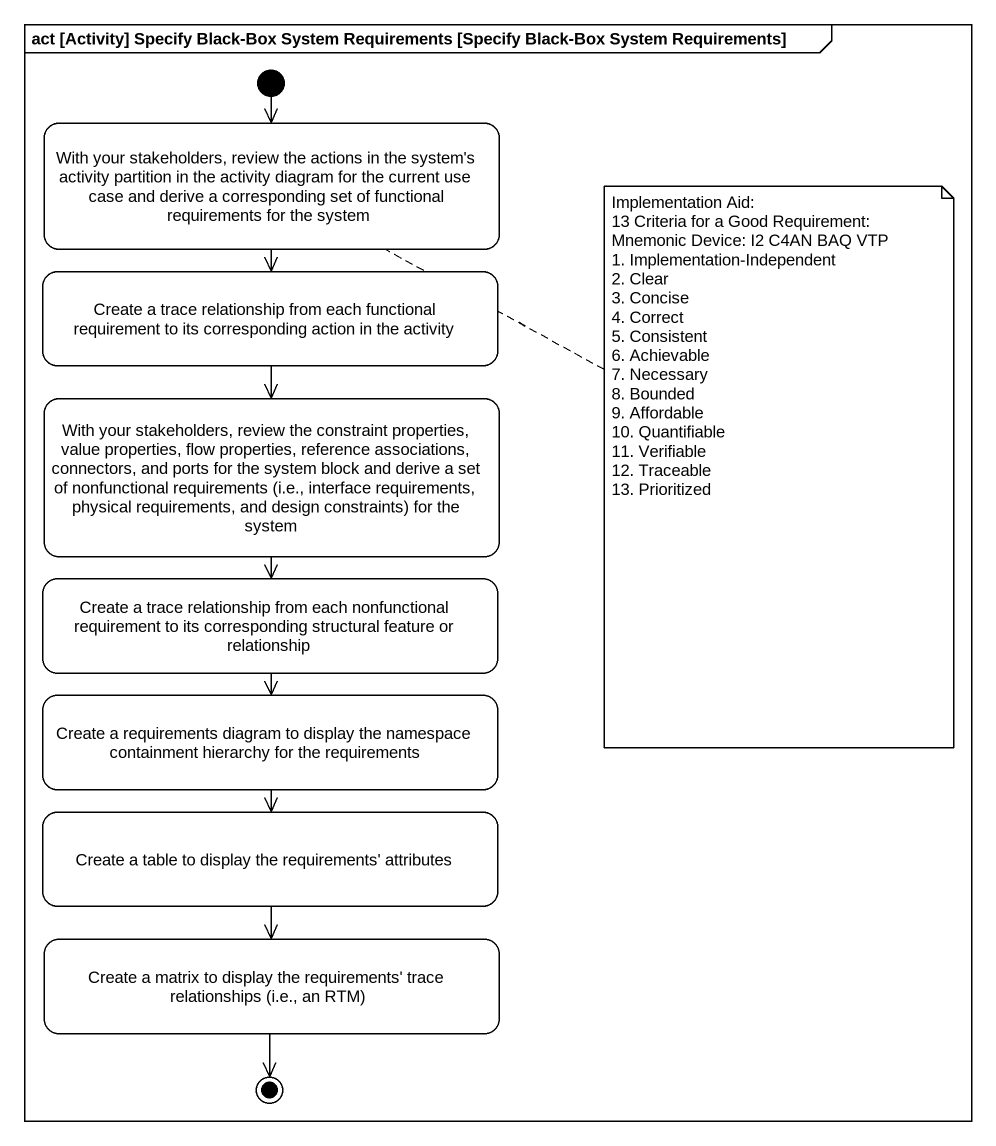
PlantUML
@startuml
mainframe act [Activity] Specify Black-Box System Requirements [Specify Black-Box System Requirements]
hide empty description
state "With your stakeholders, review the actions in the system's activity partition in the activity diagram for the current use case and derive a corresponding set of functional requirements for the system" as With_your_stakeholders
state "Create a trace relationship from each functional requirement to its corresponding action in the activity" as Create_a_trace_relationship
state "With your stakeholders, review the constraint properties, value properties, flow properties, reference associations, connectors, and ports for the system block and derive a set of nonfunctional requirements (i.e., interface requirements, physical requirements, and design constraints) for the system" as With_your_stakeholders_2
state "Create a trace relationship from each nonfunctional requirement to its corresponding structural feature or relationship" as Create_a_trace_relationship_2
state "Create a requirements diagram to display the namespace containment hierarchy for the requirements" as Create_a_requirements
state "Create a table to display the requirements' attributes" as Create_a_table_to_display
state "Create a matrix to display the requirements' trace relationships (i.e., an RTM)" as Create_a_matrix_to_display
[*] --> With_your_stakeholders
With_your_stakeholders --> Create_a_trace_relationship
Create_a_trace_relationship --> With_your_stakeholders_2
With_your_stakeholders_2 --> Create_a_trace_relationship_2
Create_a_trace_relationship_2 --> Create_a_requirements
Create_a_requirements --> Create_a_table_to_display
Create_a_table_to_display --> Create_a_matrix_to_display
Create_a_matrix_to_display --> [*]
note right of With_your_stakeholders
  Implementation Aid:
  13 Criteria for a Good Requirement:
  Mnemonic Device: I2 C4AN BAQ VTP
  1. Implementation-Independent
  2. Clear
  3. Concise
  4. Correct
  5. Consistent
  6. Achievable
  7. Necessary
  8. Bounded
  9. Affordable
  10. Quantifiable
  11. Verifiable
  12. Traceable
  13. Prioritized
end note
@enduml
